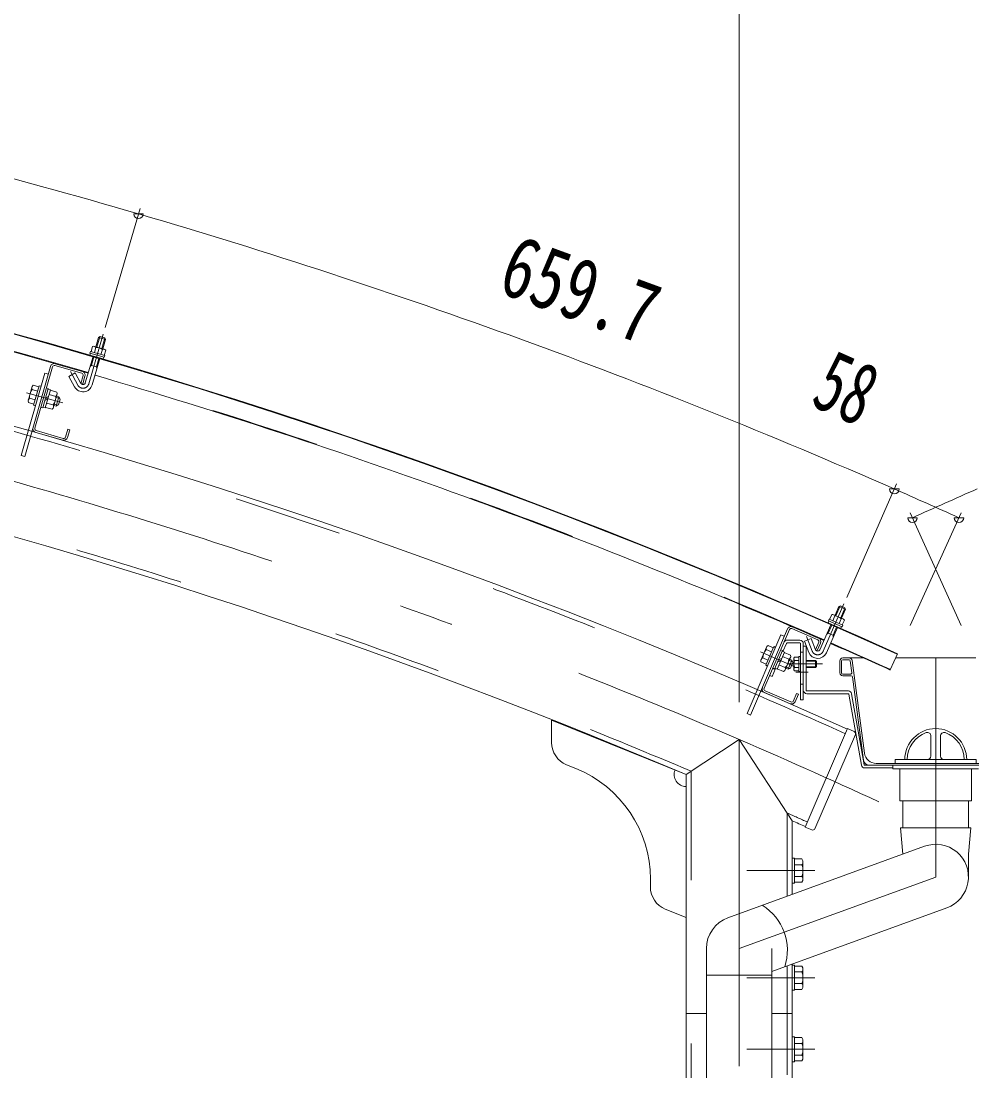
# Model space of a CAD drawing. Units: millimetres, scale not verified. Extents: x -31547 to 31550, y -14700 to 14700.
# Drawn here: x 18687 to 21481, y 6454 to 9558 of the extents above; entities that cross this region are included whole.
import ezdxf
from ezdxf.enums import TextEntityAlignment as Align

# ---------------------------------------------------------------- set-up
doc = ezdxf.new("R2010")
doc.units = ezdxf.units.MM
doc.header["$LTSCALE"] = 80
doc.linetypes.add('USER2', pattern=[10, 4, -6])
doc.linetypes.add('USER3', pattern=[24, 12, -5, 2, -5])
for name, color, linetype, lineweight in [('0-6_2-02BOLD', 7, 'Continuous', 18), ('0-7_2-12HIDDEN', 3, 'USER2', 18), ('0-8_2-22CENTER', 3, 'USER3', 18), ('0-9_2-42THIN', 4, 'Continuous', 18), ('0-A_2-52DIM', 3, 'Continuous', 18)]:
    doc.layers.add(name, color=color, linetype=linetype, lineweight=lineweight)
doc.styles.add('ＭＳ ゴシック', font='')
doc.styles.get('ＭＳ ゴシック').set_extended_font_data('MS Gothic')

msp = doc.modelspace()

# ---------------------------------------------------------------- linework, layer by layer
at = {"layer": '0-6_2-02BOLD'}
for p, q in [((18919.28, 8631.32), (18914.94, 8628.94)), ((18932.72, 8627.39), (18919.28, 8631.32)), ((18900.55, 8603.44), (18933.47, 8593.81)), ((18906.82, 8599.76), (18902.4, 8584.66)), ((18906.93, 8601.57), (18914.94, 8628.94)), ((18935.09, 8623.05), (18914.94, 8628.94)), ((18927.08, 8595.67), (18935.09, 8623.05)), ((18935.09, 8623.05), (18932.72, 8627.39)), ((18875.86, 8495.33), (18898.48, 8572.68)), ((18891.23, 8582.46), (18889.65, 8577.08)), ((18889.65, 8577.08), (18928.44, 8565.74)), ((18891.1, 8587.97), (18933.09, 8575.68)), ((18926.21, 8594.09), (18921.79, 8578.99)), ((18930.02, 8571.11), (18928.44, 8565.74)), ((18935.91, 8591.25), (18931.49, 8576.15)), ((18933.09, 8575.68), (18931.62, 8570.65)), ((18933.47, 8593.81), (18935.91, 8591.25)), ((18773.9, 8544.14), (18698.28, 8278.9)), ((18779.28, 8542.6), (18727.85, 8362.19)), ((18786.2, 8546.45), (18865.64, 8523.81)), ((18787.73, 8551.84), (18867.17, 8529.19)), ((18891.24, 8547.91), (18911.39, 8542.02)), ((18896.02, 8489.45), (18918.63, 8566.78)), ((18756.6, 8524.32), (18687.51, 8281.97)), ((18767.37, 8521.25), (18756.6, 8524.32)), ((18846.19, 8524.63), (18827.77, 8514.55)), ((18844.58, 8483.85), (18827.77, 8514.55)), ((18863, 8493.93), (18846.19, 8524.63)), ((18869.49, 8516.89), (18862.96, 8494)), ((18874.87, 8515.35), (18868.35, 8492.46)), ((18719.46, 8475.78), (18735.62, 8471.17)), ((18719.55, 8485.02), (18723.06, 8488.41)), ((18723.06, 8488.41), (18739.22, 8483.8)), ((18740.18, 8487.15), (18723.87, 8429.93)), ((18740.18, 8487.15), (18745.56, 8485.61)), ((18773.17, 8475.2), (18758.2, 8422.69)), ((18767.11, 8479.47), (18761.72, 8481.01)), ((18766.43, 8477.11), (18773.17, 8475.2)), ((18862.96, 8494), (18868.35, 8492.46)), ((18712.25, 8450.52), (18728.42, 8445.91)), ((18765.68, 8448.94), (18757.03, 8444.13)), ((18758.95, 8450.86), (18767.6, 8455.67)), ((18788.82, 8456), (18769.28, 8461.57)), ((18792.42, 8468.64), (18772.88, 8474.2)), ((18798.13, 8454.25), (18790.46, 8427.32)), ((18798.13, 8454.25), (18791.4, 8456.17)), ((18793.6, 8463.91), (18792.42, 8468.64)), ((18796.94, 8430.93), (18801.74, 8447.76)), ((18798.13, 8454.25), (18801.74, 8447.76)), ((18723.87, 8429.93), (18729.25, 8428.39)), ((18751.47, 8424.61), (18758.2, 8422.69)), ((18781.62, 8430.74), (18762.08, 8436.31)), ((18790.46, 8427.32), (18783.72, 8429.24)), ((18796.94, 8430.93), (18790.46, 8427.32)), ((18731.7, 8355.27), (18811.14, 8332.62)), ((18824.58, 8359.36), (18818.05, 8336.47)), ((18730.17, 8349.88), (18809.6, 8327.24)), ((18687.51, 8281.97), (18698.28, 8278.9)), ((21078.98, 7812.68), (21090.44, 7838.81)), ((21109.67, 7830.37), (21090.44, 7838.81)), ((21061.54, 7801.23), (21101.6, 7783.65)), ((21078.64, 7810.91), (21072.32, 7796.5)), ((21072.9, 7815.36), (21104.3, 7801.58)), ((21097.14, 7802.79), (21090.82, 7788.38)), ((21106.39, 7798.73), (21100.07, 7784.33)), ((21104.3, 7801.58), (21106.39, 7798.73)), ((20939.67, 7772.82), (20830.61, 7519.51)), ((20944.81, 7770.61), (20870.63, 7598.3)), ((20952.17, 7773.54), (21028.04, 7740.88)), ((20954.39, 7778.68), (21030.25, 7746.02)), ((21034.52, 7711.32), (21066.89, 7785.12)), ((21053.75, 7702.89), (21086.12, 7776.68)), ((21056.52, 7761.49), (21075.75, 7753.05)), ((21097.96, 7779.52), (21095.72, 7774.39)), ((21101.6, 7783.65), (21099.49, 7778.85)), ((20936.23, 7730.31), (20925.91, 7706.35)), ((20938.48, 7739.85), (20975.33, 7739.85)), ((20938.48, 7731.8), (20975.33, 7731.8)), ((21002.02, 7703.95), (20989.3, 7736.56)), ((21030.97, 7733.52), (21021.56, 7711.66)), ((21036.11, 7731.3), (21026.7, 7709.44)), ((20898.91, 7720.64), (20875.38, 7665.99)), ((20876.9, 7712.03), (20892.34, 7705.38)), ((20878.19, 7721.18), (20882.09, 7724.09)), ((20882.09, 7724.09), (20897.54, 7717.45)), ((20898.91, 7720.64), (20904.06, 7718.43)), ((20924.63, 7709.57), (20901.1, 7654.92)), ((20930.09, 7704.55), (20908.5, 7654.4)), ((20924.63, 7709.57), (20919.49, 7711.78)), ((20923.66, 7707.32), (20930.09, 7704.55)), ((20948.34, 7695.57), (20929.69, 7703.6)), ((20977.78, 7729.35), (20977.78, 7564.85)), ((20985.83, 7564.85), (20985.83, 7729.35)), ((20993.88, 7722.35), (20985.83, 7722.35)), ((20993.88, 7592.97), (20993.88, 7722.35)), ((21021.56, 7711.66), (21026.7, 7709.44)), ((21262.61, 7699.92), (21240.98, 7652.09)), ((20866.51, 7687.9), (20881.95, 7681.25)), ((20919.29, 7679.47), (20910.09, 7675.81)), ((20912.87, 7682.24), (20922.06, 7685.91)), ((20943.14, 7683.5), (20924.49, 7691.54)), ((20948.91, 7690.73), (20931.47, 7650.23)), ((20952.16, 7680.57), (20941.09, 7654.85)), ((20952.16, 7680.57), (20945.73, 7683.34)), ((20947.98, 7657.6), (20954.9, 7673.67)), ((20948.91, 7690.73), (20948.34, 7695.57)), ((20952.16, 7680.57), (20954.9, 7673.67)), ((20958.18, 7687), (20959.94, 7690.05)), ((20959.94, 7690.05), (20972.18, 7690.05)), ((20959.94, 7679.95), (20972.18, 7679.95)), ((20972.18, 7691.72), (20972.18, 7647.97)), ((20972.18, 7691.72), (20977.78, 7691.72)), ((21021.18, 7680.35), (20993.88, 7680.35)), ((21021.18, 7680.34), (21024.68, 7676.85)), ((21021.18, 7680.34), (21021.18, 7659.35)), ((21024.68, 7662.85), (21024.68, 7676.85)), ((21093.08, 7643.72), (21093.08, 7678.72)), ((21098.33, 7643.72), (21098.33, 7678.72)), ((21162.22, 7687.47), (21101.83, 7687.47)), ((21120.42, 7682.22), (21101.83, 7682.22)), ((21128.56, 7644.19), (21123.89, 7679.19)), ((21165.37, 7408.09), (21129.1, 7679.88)), ((21256.98, 7687.47), (21492.69, 7687.47)), ((20875.38, 7665.99), (20880.53, 7663.78)), ((20904.32, 7656.2), (20894.35, 7633.05)), ((20901.1, 7654.92), (20895.95, 7657.13)), ((20902.07, 7657.17), (20908.5, 7654.4)), ((20932.76, 7659.38), (20914.1, 7667.41)), ((20959.94, 7659.74), (20972.18, 7659.74)), ((20972.18, 7647.97), (20977.78, 7647.97)), ((21125.09, 7640.22), (21101.83, 7640.22)), ((20886.96, 7636.24), (20894.35, 7633.05)), ((21101.83, 7634.97), (21126.73, 7634.97)), ((21162.8, 7387.66), (21130.2, 7631.93)), ((20871.34, 7585.8), (20947.21, 7553.14)), ((20873.55, 7590.95), (20949.42, 7558.28)), ((20966.2, 7583.07), (20956.78, 7561.21)), ((20971.33, 7580.85), (20961.93, 7558.99)), ((20966.2, 7583.07), (20971.33, 7580.85)), ((20996.33, 7590.52), (21118.16, 7590.52)), ((20996.33, 7582.47), (21118.16, 7582.47)), ((21156.65, 7372.52), (21119.88, 7581.03)), ((21127.81, 7582.42), (21164.58, 7373.92)), ((20985.83, 7564.85), (20977.78, 7564.85)), ((20246.2, 7504.7), (20246.2, 7438.65)), ((21115.9, 7479.82), (20991.37, 7190.48)), ((21138.86, 7462.32), (21019.86, 7185.84)), ((21115.9, 7479.82), (21135.2, 7471.52)), ((21360.83, 7399.42), (21360.83, 7458.21)), ((21388.83, 7399.42), (21388.83, 7458.21)), ((21255.84, 7388.92), (21255.84, 7378.42)), ((20289.97, 7373.76), (20317.59, 7362.59)), ((21166.3, 7372.47), (21583.36, 7372.47)), ((21166.3, 7364.42), (21248.83, 7364.42)), ((21200.07, 7377.72), (21549.6, 7377.72)), ((21248.83, 7372.47), (21248.83, 7361.97)), ((21248.83, 7361.97), (21500.83, 7361.97)), ((21269.84, 7361.97), (21269.84, 7267.47)), ((21479.83, 7361.97), (21479.83, 7267.47)), ((21269.84, 7267.47), (21479.83, 7267.47)), ((21278.57, 7267.47), (21278.57, 7188.31)), ((21471.08, 7267.47), (21471.08, 7188.31)), ((20953.26, 7209.27), (20953.26, 6992.88)), ((20991.37, 7190.48), (21010.67, 7182.18)), ((21271.57, 7188.31), (21478.08, 7188.31)), ((21271.57, 7188.31), (21278.58, 7111.31)), ((20764.42, 6924.14), (21341.92, 7134.36)), ((20960.26, 7099.65), (20953.26, 7099.65)), ((20981.59, 7080.08), (20960.26, 7080.08)), ((20984.76, 7091.78), (20984.76, 7034.03)), ((20536.41, 7038.1), (20536.41, 7014.58)), ((20981.59, 7045.72), (20960.26, 7045.72)), ((20981.59, 7028.55), (20960.26, 7028.55)), ((20984.76, 7034.03), (20981.59, 7028.55)), ((20580.17, 6949.69), (20641.41, 6924.93)), ((20893.57, 6766.34), (21407.77, 6953.47)), ((20701.08, 6453.91), (20701.08, 6833.69)), ((20893.57, 6833.69), (20893.57, 6453.91)), ((20953.26, 6788.06), (20953.26, 6453.9)), ((20960.26, 6784.65), (20953.26, 6784.65)), ((20984.76, 6776.78), (20984.76, 6719.03)), ((20701.06, 6755.13), (20893.57, 6755.13)), ((20981.59, 6765.08), (20960.26, 6765.08)), ((20981.59, 6730.73), (20960.26, 6730.73)), ((20981.59, 6713.55), (20960.26, 6713.55)), ((20984.76, 6719.03), (20981.59, 6713.55)), ((20641.41, 6642.9), (20701.08, 6642.9)), ((20893.57, 6642.9), (20953.26, 6642.9)), ((20960.26, 6574.65), (20953.26, 6574.65)), ((20960.26, 6501.15), (20960.26, 6574.65)), ((20981.59, 6555.08), (20960.26, 6555.08)), ((20981.59, 6520.73), (20960.26, 6520.73)), ((20960.26, 6501.15), (20953.26, 6501.15)), ((20981.59, 6503.55), (20960.26, 6503.55)), ((20984.76, 6509.03), (20981.59, 6503.55))]:
    msp.add_line(p, q, dxfattribs=at)
for points in [[(18900.55, 8603.44), (18897.11, 8602.6), (18892.7, 8587.5)], [(18891.1, 8587.97), (18889.62, 8582.92), (18931.62, 8570.65)], [(18719.55, 8485.02), (18707.46, 8442.61), (18708.65, 8437.89), (18724.82, 8433.28)], [(18767.11, 8479.47), (18750.79, 8422.25), (18745.41, 8423.79)], [(18793.6, 8463.91), (18781.52, 8421.5), (18778.01, 8418.11), (18758.48, 8423.68)], [(18824.58, 8359.36), (18829.96, 8357.83), (18823.44, 8334.94)], [(21098.22, 7804.25), (21109.67, 7830.37), (21107.87, 7834.98), (21095.05, 7840.61), (21090.44, 7838.81)], [(21060.95, 7795.75), (21058.71, 7790.62), (21095.72, 7774.39)], [(21061.54, 7801.23), (21059.42, 7796.42), (21099.49, 7778.85)], [(21072.9, 7815.36), (21069.38, 7814.97), (21063.06, 7800.56)], [(20930.26, 7750.97), (20919.97, 7755.4), (20820.32, 7523.93), (20830.61, 7519.51)], [(21021.58, 7711.59), (21008.86, 7744.19), (20989.3, 7736.56)], [(20878.19, 7721.18), (20860.75, 7680.67), (20861.32, 7675.84), (20876.76, 7669.18)], [(20958.18, 7687), (20958.18, 7652.7), (20959.94, 7649.64), (20972.18, 7649.64)], [(20931.47, 7650.23), (20927.56, 7647.31), (20908.91, 7655.34)], [(20947.98, 7657.6), (20941.09, 7654.85), (20934.65, 7657.62)], [(21024.68, 7662.85), (21021.18, 7659.35), (20993.88, 7659.35)], [(20246.2, 7504.7), (20641.41, 7344.93), (20641.41, 6453.9)], [(20953.26, 7209.27), (20797.34, 7447.9), (20641.41, 7344.93)], [(21255.84, 7388.92), (21493.84, 7388.92), (21493.84, 7378.42)], [(21471.08, 7043.91), (21471.08, 7111.34), (21478.08, 7188.31)], [(20960.26, 7099.65), (20960.26, 7026.15), (20953.26, 7026.15)], [(20984.76, 7091.78), (20981.59, 7097.26), (20960.26, 7097.26)], [(20960.26, 6784.65), (20960.26, 6711.15), (20953.26, 6711.15)], [(20984.76, 6776.78), (20981.59, 6782.26), (20960.26, 6782.26)], [(20984.76, 6509.03), (20984.76, 6566.78), (20981.59, 6572.26), (20960.26, 6572.26)]]:
    msp.add_lwpolyline(points, dxfattribs=at)
for centre, radius, start, end in [((13879.03, -8626.52), 17916.67, 65.66528, 89.30167), ((13879.03, -8626.52), 17918.42, 65.66528, 89.30167), ((13879.03, -8626.52), 17655.92, 65.80466, 88.854), ((13879.03, -8626.52), 17865.92, 73.73062, 81.04594), ((13879.03, -8626.52), 17344.08, 67.05199, 88.16655), ((18900.19, 8595.09), 8.11, 35.1655, 73.69695), ((18908.65, 8570.03), 29.79, 53.86781, 93.52827), ((18929.28, 8586.59), 8.11, 73.69695, 112.24318), ((18784.67, 8541.07), 11.2, 74.08865, 164.08865), ((18784.67, 8541.07), 5.6, 74.08865, 164.08865), ((18864.1, 8518.42), 5.6, 344.08865, 74.08865), ((18864.1, 8518.42), 11.2, 344.08865, 74.08865), ((13879.03, -8626.52), 17865.92, 66.34795, 73.66327), ((18748.72, 8453.78), 36.61, 143.06325, 185.11406), ((18728.59, 8480), 10.07, 164.08865, 204.81548), ((18869.14, 8497.29), 28, 208.69695, 343.72301), ((18869.14, 8497.29), 7, 208.69695, 343.74908), ((18717.79, 8442.11), 10.07, 123.36183, 164.08865), ((18752.35, 8452.74), 36.61, 323.06325, 5.11406), ((18783.28, 8464.41), 10.07, 303.36183, 344.08865), ((18772.48, 8426.51), 10.07, 344.08865, 24.81548), ((18733.23, 8360.66), 11.2, 164.08865, 254.08865), ((18733.23, 8360.66), 5.6, 164.08865, 254.08865), ((18812.67, 8338.01), 11.2, 254.08865, 344.08865), ((18812.67, 8338.01), 5.6, 254.08865, 344.08865), ((21071.46, 7807.13), 8.11, 27.78282, 66.31427), ((21076.63, 7781.19), 29.79, 46.48515, 86.1456), ((21099.22, 7794.96), 8.11, 66.31427, 104.8605), ((20949.95, 7768.39), 11.2, 66.70598, 156.70598), ((20949.95, 7768.39), 5.6, 66.70598, 156.70598), ((20938.48, 7729.35), 10.5, 90, 156.70663), ((20938.48, 7729.35), 2.45, 90, 156.7186), ((20975.33, 7729.35), 10.5, 0, 90), ((20975.33, 7729.35), 2.45, 0, 90), ((21025.82, 7735.73), 5.6, 336.70598, 66.70598), ((21025.82, 7735.73), 11.2, 336.70598, 66.70598), ((13879.03, -8626.52), 17865.92, 65.66528, 66.28061), ((20903.09, 7686.45), 36.61, 135.68057, 177.73138), ((20886.5, 7715.04), 10.07, 156.70598, 197.4328), ((21028.11, 7714.13), 28, 201.31427, 336.34033), ((21028.11, 7714.13), 7, 201.31427, 336.36641), ((20870.92, 7678.85), 10.07, 115.97916, 156.70598), ((20906.57, 7684.95), 36.61, 315.68057, 357.73138), ((20938.73, 7692.55), 10.07, 295.97916, 336.70598), ((20987.96, 7669.85), 29.79, 160.16866, 199.8291), ((20966.29, 7685), 8.11, 180, 218.53142), ((21101.83, 7678.72), 8.75, 90, 180), ((21101.83, 7678.72), 3.5, 90, 180), ((21120.42, 7678.72), 8.75, 7.60199, 90), ((21120.42, 7678.72), 3.5, 7.60419, 90), ((20923.15, 7656.36), 10.07, 336.70598, 17.4328), ((20966.28, 7654.69), 8.11, 141.45375, 180), ((21101.83, 7643.72), 8.75, 180, 270), ((21101.83, 7643.72), 3.5, 180, 270), ((21125.09, 7643.72), 3.5, 270, 7.60158), ((21126.73, 7631.47), 3.5, 7.60419, 90), ((20875.77, 7596.09), 11.2, 156.70598, 246.70598), ((20875.77, 7596.09), 5.6, 156.70598, 246.70598), ((20996.33, 7592.97), 10.5, 180, 270), ((20996.33, 7592.97), 2.45, 180, 270), ((21118.16, 7580.72), 9.8, 10.00009, 90), ((21118.16, 7580.72), 1.75, 10.00024, 90), ((20951.64, 7563.42), 11.2, 246.70598, 336.70598), ((20951.64, 7563.42), 5.6, 246.70598, 336.70598), ((21132.42, 7465.09), 7, 336.71333, 66.71333), ((21374.83, 7388.92), 91, 0, 180), ((21374.83, 7388.92), 84, 109.47118, 180), ((21350.34, 7458.21), 10.5, 0, 109.47488), ((21399.33, 7458.21), 10.5, 70.52512, 180), ((21374.83, 7388.92), 84, 0, 70.52882), ((20316.2, 7438.65), 70, 180, 247.98738), ((21200.07, 7412.72), 35, 187.60286, 270), ((21350.34, 7399.42), 10.5, 270, 0), ((21399.33, 7399.42), 10.5, 180, 270), ((20186.41, 7038.1), 350, 0, 67.98738), ((20641.41, 7344.93), 35, 157.98738, 270), ((21166.3, 7374.22), 9.8, 189.99997, 270), ((21180.15, 7389.97), 17.5, 187.60313, 270), ((21166.3, 7374.22), 1.75, 190.00024, 270), ((13879.03, -8626.52), 17344.08, 65.78831, 65.92853), ((21013.43, 7188.61), 7, 246.71333, 336.71333), ((21374.84, 7043.91), 96.25, 289.99896, 110.00061), ((20971.51, 7088.67), 13.24, 319.57169, 0), ((20936.53, 7062.9), 48.23, 339.1357, 20.8643), ((20971.52, 7037.13), 13.24, 0, 40.43115), ((20606.41, 7014.58), 70, 180, 247.98738), ((20784.04, 6828.88), 154.95, 341.60916, 58.39587), ((20797.34, 6833.69), 96.25, 110.0018, 180), ((20971.51, 6773.67), 13.24, 319.57169, 0), ((20936.53, 6747.9), 48.23, 339.1357, 20.8643), ((20971.52, 6722.14), 13.24, 0, 40.43115), ((20971.52, 6563.67), 13.24, 319.56883, 0), ((20936.53, 6537.9), 48.23, 339.13568, 20.86429), ((20971.51, 6512.13), 13.24, 0, 40.4283)]:
    msp.add_arc(centre, radius, start, end, dxfattribs=at)
at = {"layer": '0-7_2-12HIDDEN'}
for p, q in [((20985.83, 7704.85), (20977.78, 7704.85)), ((20985.83, 7610.35), (20977.78, 7610.35)), ((20656.11, 7354.66), (20656.11, 6453.9)), ((20938.56, 7231.92), (20938.56, 6987.53)), ((20938.56, 6782.72), (20938.56, 6453.9))]:
    msp.add_line(p, q, dxfattribs=at)
for radius, start, end in [(17641.22, 65.80389, 88.854), (17867.67, 73.73062, 81.04594), (17358.77, 67.01984, 88.21622), (17867.67, 66.34795, 73.66328), (17867.67, 65.66528, 66.28061), (17358.77, 65.78909, 66.00333)]:
    msp.add_arc((13879.03, -8626.52), radius, start, end, dxfattribs=at)
at = {"layer": '0-8_2-22CENTER'}
for p, q in [((18928.7, 8638.6), (18885.93, 8492.38)), ((18831.94, 8528.8), (18853.78, 8488.89)), ((18809.44, 8436.47), (18703.42, 8466.69)), ((21105.33, 7846.61), (21044.13, 7707.1)), ((20995.26, 7750.15), (21011.8, 7707.77)), ((20859.82, 7705.08), (20961.09, 7661.48)), ((21042.18, 7669.85), (20940.67, 7669.85)), ((21374.83, 7686.67), (21374.83, 7043.91)), ((20999.83, 7645.35), (20963.78, 7645.35)), ((20797.34, 7447.9), (20797.34, -1302.1)), ((21019.76, 7062.9), (20820.26, 7062.9)), ((20797.34, 6833.69), (21374.83, 7043.91)), ((21019.76, 6747.9), (20820.26, 6747.9)), ((21019.76, 6537.9), (20820.26, 6537.9))]:
    msp.add_line(p, q, dxfattribs=at)
for centre, radius, start, end in [((13879.03, -8626.52), 17500, 65.24121, 90), ((18869.14, 8497.29), 17.5, 208.69695, 343.69695), ((21028.11, 7714.13), 17.5, 201.31427, 336.31427)]:
    msp.add_arc(centre, radius, start, end, dxfattribs=at)
at = {"layer": '0-9_2-42THIN'}
for p, q in [((18909.62, 8600.78), (18918.41, 8630.84)), ((18924.39, 8596.46), (18933.19, 8626.52)), ((18893.92, 8547.13), (18901.17, 8571.89)), ((18889.87, 8543.25), (18893.92, 8547.13)), ((18908.71, 8542.8), (18915.95, 8567.57)), ((18910.03, 8537.36), (18908.71, 8542.8)), ((18790.44, 8452.8), (18800.54, 8449.92)), ((18784.68, 8432.61), (18794.78, 8429.73)), ((21081.55, 7811.56), (21094.13, 7840.24)), ((21095.65, 7805.37), (21108.23, 7834.06)), ((21073.19, 7754.18), (21083.56, 7777.81)), ((21073.81, 7748.61), (21073.19, 7754.18)), ((20944.34, 7680.12), (20953.99, 7675.97)), ((21023.27, 7678.25), (20993.88, 7678.25)), ((20936.04, 7660.83), (20945.68, 7656.68)), ((21023.27, 7661.45), (20993.88, 7661.45))]:
    msp.add_line(p, q, dxfattribs=at)
msp.add_lwpolyline([(21054.57, 7757.05), (21059.09, 7760.36), (21069.46, 7783.99)], dxfattribs=at)
at = {"layer": '0-A_2-52DIM'}
for p, q in [((20797.34, 7557.93), (20797.34, 10265.45)), ((19036.7, 9007.86), (18934.46, 8658.29)), ((19046.07, 8992.03), (19018.07, 8992.03)), ((21113.57, 7865.4), (21259.88, 8198.93)), ((21267.26, 8183.83), (21239.26, 8183.83)), ((21299.69, 8114.25), (21449.76, 7782.4)), ((21449.99, 8114.25), (21299.91, 7782.4)), ((21320.48, 8099.23), (21292.48, 8099.23)), ((21457.19, 8099.23), (21429.19, 8099.23))]:
    msp.add_line(p, q, dxfattribs=at)
for centre, radius, start, end in [((13879, -8626.64), 18356.79, 73.69698, 81.07959), ((19032.07, 8992.03), 14, 180, 0), ((13879.05, -8626.48), 18356.62, 66.31429, 73.69698), ((21253.26, 8183.83), 14, 180, 0), ((13878.08, -8628.68), 18359.03, 65.66539, 66.31429), ((28871.59, -8628.68), 18359.03, 113.68571, 114.33461), ((21306.48, 8099.23), 14, 180, 0), ((21443.19, 8099.23), 14, 180, 0)]:
    msp.add_arc(centre, radius, start, end, dxfattribs=at)

# ---------------------------------------------------------------- texts
at = {"layer": '0-A_2-52DIM', "color": 7, "style": 'ＭＳ ゴシック'}
for s, rotation, width, p in [('659.7', 340.006, 0.75, (20062.81, 8713.37)), ('58', 335.989, 0.65, (20980, 8382.18))]:
    msp.add_text(s, height=182.3, rotation=rotation, dxfattribs=dict(at, width=width)).set_placement(p, align=Align.BOTTOM_LEFT)

doc.saveas('drawing.dxf')
